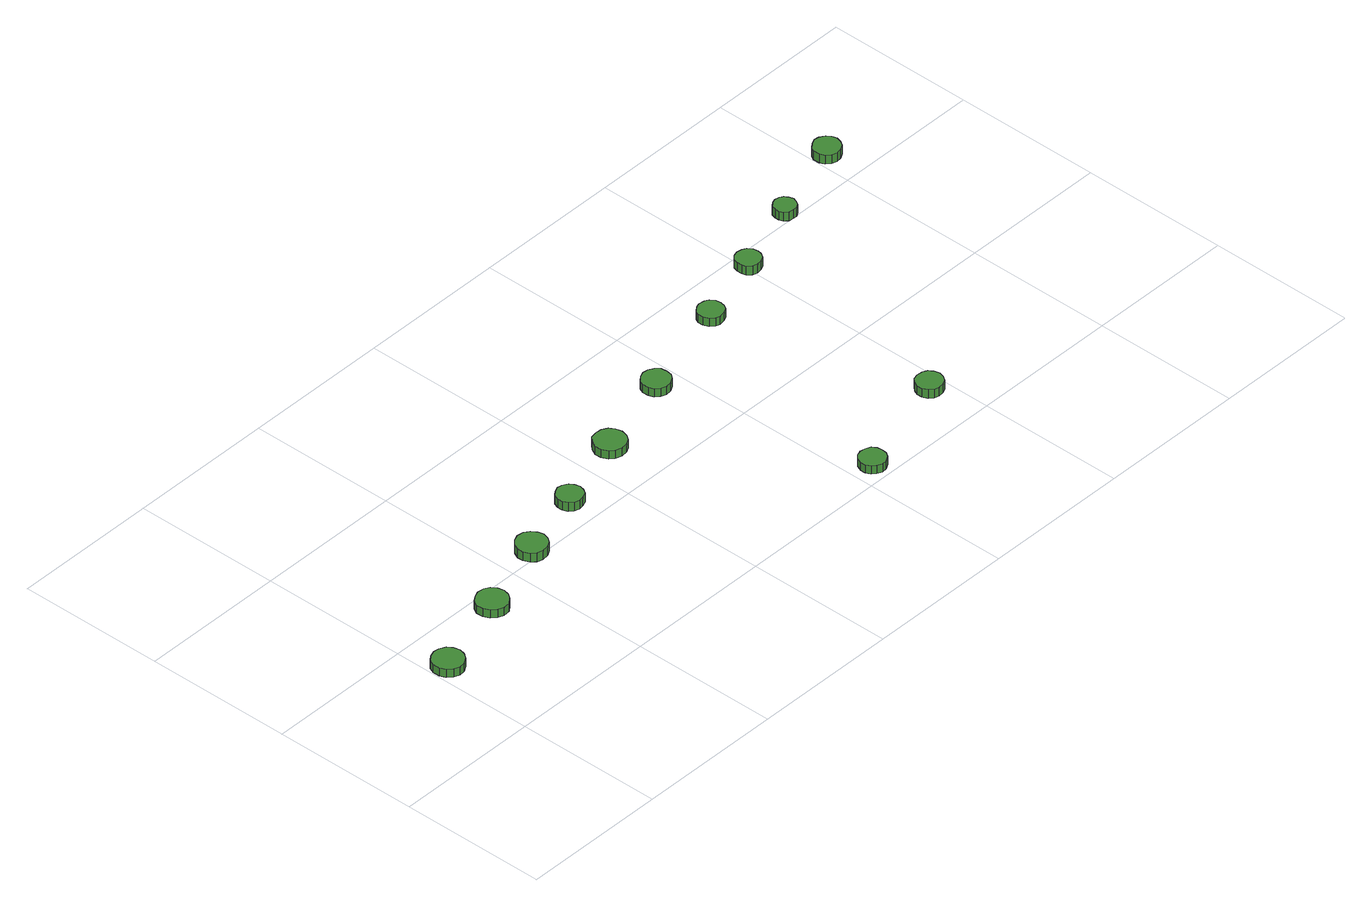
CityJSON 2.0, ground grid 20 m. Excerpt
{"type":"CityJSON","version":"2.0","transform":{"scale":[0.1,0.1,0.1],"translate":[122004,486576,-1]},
"CityObjects":{
"tree1":{"type":"SolitaryVegetationObject","attributes":{"function":"something"},"geometry":[{"type":"MultiSurface","lod":"1","boundaries":[[[0,1,2,3,4,5,6,7,8,9,10,11,12,13,14]],[[15,16,17,18,19,20,21,22,23,24,25,26,27,28,29]],[[0,29,28,1]],[[1,28,27,2]],[[2,27,26,3]],[[3,26,25,4]],[[4,25,24,5]],[[5,24,23,6]],[[6,23,22,7]],[[7,22,21,8]],[[8,21,20,9]],[[9,20,19,10]],[[10,19,18,11]],[[11,18,17,12]],[[12,17,16,13]],[[13,16,15,14]],[[14,15,29,0]]]}]},
"tree2":{"type":"SolitaryVegetationObject","attributes":{"function":"something"},"geometry":[{"type":"MultiSurface","lod":"1","boundaries":[[[30,31,32,33,34,35,36,37,38,39,40,41,42,43,44]],[[45,46,47,48,49,50,51,52,53,54,55,56,57,58,59]],[[30,59,58,31]],[[31,58,57,32]],[[32,57,56,33]],[[33,56,55,34]],[[34,55,54,35]],[[35,54,53,36]],[[36,53,52,37]],[[37,52,51,38]],[[38,51,50,39]],[[39,50,49,40]],[[40,49,48,41]],[[41,48,47,42]],[[42,47,46,43]],[[43,46,45,44]],[[44,45,59,30]]]}]},
"tree3":{"type":"SolitaryVegetationObject","attributes":{"function":"something"},"geometry":[{"type":"MultiSurface","lod":"1","boundaries":[[[60,61,62,63,64,65,66,67,68,69,70,71,72,73,74]],[[75,76,77,78,79,80,81,82,83,84,85,86,87,88,89]],[[60,89,88,61]],[[61,88,87,62]],[[62,87,86,63]],[[63,86,85,64]],[[64,85,84,65]],[[65,84,83,66]],[[66,83,82,67]],[[67,82,81,68]],[[68,81,80,69]],[[69,80,79,70]],[[70,79,78,71]],[[71,78,77,72]],[[72,77,76,73]],[[73,76,75,74]],[[74,75,89,60]]]}]},
"tree4":{"type":"SolitaryVegetationObject","attributes":{"function":"something"},"geometry":[{"type":"MultiSurface","lod":"1","boundaries":[[[90,91,92,93,94,95,96,97,98,99,100,101,102,103,104]],[[105,106,107,108,109,110,111,112,113,114,115,116,117,118,119]],[[90,119,118,91]],[[91,118,117,92]],[[92,117,116,93]],[[93,116,115,94]],[[94,115,114,95]],[[95,114,113,96]],[[96,113,112,97]],[[97,112,111,98]],[[98,111,110,99]],[[99,110,109,100]],[[100,109,108,101]],[[101,108,107,102]],[[102,107,106,103]],[[103,106,105,104]],[[104,105,119,90]]]}]},
"tree5":{"type":"SolitaryVegetationObject","attributes":{"function":"something"},"geometry":[{"type":"MultiSurface","lod":"1","boundaries":[[[120,121,122,123,124,125,126,127,128,129,130,131,132,133,134]],[[135,136,137,138,139,140,141,142,143,144,145,146,147,148,149]],[[120,149,148,121]],[[121,148,147,122]],[[122,147,146,123]],[[123,146,145,124]],[[124,145,144,125]],[[125,144,143,126]],[[126,143,142,127]],[[127,142,141,128]],[[128,141,140,129]],[[129,140,139,130]],[[130,139,138,131]],[[131,138,137,132]],[[132,137,136,133]],[[133,136,135,134]],[[134,135,149,120]]]}]},
"tree6":{"type":"SolitaryVegetationObject","attributes":{"function":"something"},"geometry":[{"type":"MultiSurface","lod":"1","boundaries":[[[150,151,152,153,154,155,156,157,158,159,160,161,162,163,164]],[[165,166,167,168,169,170,171,172,173,174,175,176,177,178,179]],[[150,179,178,151]],[[151,178,177,152]],[[152,177,176,153]],[[153,176,175,154]],[[154,175,174,155]],[[155,174,173,156]],[[156,173,172,157]],[[157,172,171,158]],[[158,171,170,159]],[[159,170,169,160]],[[160,169,168,161]],[[161,168,167,162]],[[162,167,166,163]],[[163,166,165,164]],[[164,165,179,150]]]}]},
"tree7":{"type":"SolitaryVegetationObject","attributes":{"function":"something"},"geometry":[{"type":"MultiSurface","lod":"1","boundaries":[[[180,181,182,183,184,185,186,187,188,189,190,191,192,193,194]],[[195,196,197,198,199,200,201,202,203,204,205,206,207,208,209]],[[180,209,208,181]],[[181,208,207,182]],[[182,207,206,183]],[[183,206,205,184]],[[184,205,204,185]],[[185,204,203,186]],[[186,203,202,187]],[[187,202,201,188]],[[188,201,200,189]],[[189,200,199,190]],[[190,199,198,191]],[[191,198,197,192]],[[192,197,196,193]],[[193,196,195,194]],[[194,195,209,180]]]}]},
"tree8":{"type":"SolitaryVegetationObject","attributes":{"function":"something"},"geometry":[{"type":"MultiSurface","lod":"1","boundaries":[[[210,211,212,213,214,215,216,217,218,219,220,221,222,223,224]],[[225,226,227,228,229,230,231,232,233,234,235,236,237,238,239]],[[210,239,238,211]],[[211,238,237,212]],[[212,237,236,213]],[[213,236,235,214]],[[214,235,234,215]],[[215,234,233,216]],[[216,233,232,217]],[[217,232,231,218]],[[218,231,230,219]],[[219,230,229,220]],[[220,229,228,221]],[[221,228,227,222]],[[222,227,226,223]],[[223,226,225,224]],[[224,225,239,210]]]}]},
"tree9":{"type":"SolitaryVegetationObject","attributes":{"function":"something"},"geometry":[{"type":"MultiSurface","lod":"1","boundaries":[[[240,241,242,243,244,245,246,247,248,249,250,251,252,253,254]],[[255,256,257,258,259,260,261,262,263,264,265,266,267,268,269]],[[240,269,268,241]],[[241,268,267,242]],[[242,267,266,243]],[[243,266,265,244]],[[244,265,264,245]],[[245,264,263,246]],[[246,263,262,247]],[[247,262,261,248]],[[248,261,260,249]],[[249,260,259,250]],[[250,259,258,251]],[[251,258,257,252]],[[252,257,256,253]],[[253,256,255,254]],[[254,255,269,240]]]}]},
"tree10":{"type":"SolitaryVegetationObject","attributes":{"function":"something"},"geometry":[{"type":"MultiSurface","lod":"1","boundaries":[[[270,271,272,273,274,275,276,277,278,279,280,281,282,283,284]],[[285,286,287,288,289,290,291,292,293,294,295,296,297,298,299]],[[270,299,298,271]],[[271,298,297,272]],[[272,297,296,273]],[[273,296,295,274]],[[274,295,294,275]],[[275,294,293,276]],[[276,293,292,277]],[[277,292,291,278]],[[278,291,290,279]],[[279,290,289,280]],[[280,289,288,281]],[[281,288,287,282]],[[282,287,286,283]],[[283,286,285,284]],[[284,285,299,270]]]}]},
"tree11":{"type":"SolitaryVegetationObject","attributes":{"function":"something"},"geometry":[{"type":"MultiSurface","lod":"1","boundaries":[[[300,301,302,303,304,305,306,307,308,309,310,311,312,313,314]],[[315,316,317,318,319,320,321,322,323,324,325,326,327,328,329]],[[300,329,328,301]],[[301,328,327,302]],[[302,327,326,303]],[[303,326,325,304]],[[304,325,324,305]],[[305,324,323,306]],[[306,323,322,307]],[[307,322,321,308]],[[308,321,320,309]],[[309,320,319,310]],[[310,319,318,311]],[[311,318,317,312]],[[312,317,316,313]],[[313,316,315,314]],[[314,315,329,300]]]}]},
"tree12":{"type":"SolitaryVegetationObject","attributes":{"function":"something"},"geometry":[{"type":"MultiSurface","lod":"1","boundaries":[[[330,331,332,333,334,335,336,337,338,339,340,341,342,343,344]],[[345,346,347,348,349,350,351,352,353,354,355,356,357,358,359]],[[330,359,358,331]],[[331,358,357,332]],[[332,357,356,333]],[[333,356,355,334]],[[334,355,354,335]],[[335,354,353,336]],[[336,353,352,337]],[[337,352,351,338]],[[338,351,350,339]],[[339,350,349,340]],[[340,349,348,341]],[[341,348,347,342]],[[342,347,346,343]],[[343,346,345,344]],[[344,345,359,330]]]}]}
},
"vertices":[
[44,141,17],[42,150,17],[37,157,17],[29,161,17],[21,162,17],[13,159,17],[6,154,17],[3,146,17],[3,137,17],[6,129,17],[13,123,17],[21,120,17],[29,121,17],[37,126,17],[42,133,17],[42,133,5],[37,126,5],[29,121,5],[21,120,5],[13,123,5],[6,129,5],[3,137,5],[3,146,5],[6,154,5],[13,159,5],[21,162,5],[29,161,5],[37,157,5],[42,150,5],[44,141,5],
[160,177,17],[158,186,17],[153,193,17],[146,197,17],[137,198,17],[129,195,17],[122,190,17],[118,182,17],[118,173,17],[122,165,17],[129,159,17],[137,156,17],[146,157,17],[153,162,17],[158,169,17],[158,169,5],[153,162,5],[146,157,5],[137,156,5],[129,159,5],[122,165,5],[118,173,5],[118,182,5],[122,190,5],[129,195,5],[137,198,5],[146,197,5],[153,193,5],[158,186,5],[160,177,5],
[267,212,18],[265,220,18],[260,227,18],[253,232,18],[244,233,18],[236,230,18],[230,224,18],[226,216,18],[226,208,18],[230,200,18],[236,194,18],[244,192,18],[253,193,18],[260,197,18],[265,204,18],[265,204,5],[260,197,5],[253,193,5],[244,192,5],[236,194,5],[230,200,5],[226,208,5],[226,216,5],[230,224,5],[236,230,5],[244,233,5],[253,232,5],[260,227,5],[265,220,5],[267,212,5],
[361,240,18],[359,247,18],[355,253,18],[348,257,18],[341,258,18],[334,255,18],[329,251,18],[326,244,18],[326,237,18],[329,230,18],[334,225,18],[341,223,18],[348,224,18],[355,227,18],[359,233,18],[359,233,5],[355,227,5],[348,224,5],[341,223,5],[334,225,5],[329,230,5],[326,237,5],[326,244,5],[329,251,5],[334,255,5],[341,258,5],[348,257,5],[355,253,5],[359,247,5],[361,240,5],
[470,273,17],[468,282,17],[463,289,17],[456,293,17],[447,294,17],[438,292,17],[432,286,17],[428,277,17],[428,269,17],[432,260,17],[438,255,17],[447,252,17],[456,253,17],[463,257,17],[468,264,17],[468,264,5],[463,257,5],[456,253,5],[447,252,5],[438,255,5],[432,260,5],[428,269,5],[428,277,5],[432,286,5],[438,292,5],[447,294,5],[456,293,5],[463,289,5],[468,282,5],[470,273,5],
[647,25,18],[646,32,18],[642,38,18],[635,41,18],[628,42,18],[621,40,18],[616,35,18],[613,28,18],[613,21,18],[616,14,18],[621,10,18],[628,7,18],[635,8,18],[642,12,18],[646,18,18],[646,18,6],[642,12,6],[635,8,6],[628,7,6],[621,10,6],[616,14,6],[613,21,6],[613,28,6],[616,35,6],[621,40,6],[628,42,6],[635,41,6],[642,38,6],[646,32,6],[647,25,6],
[587,309,17],[586,317,17],[581,323,17],[574,327,17],[566,328,17],[559,325,17],[553,320,17],[550,313,17],[550,305,17],[553,298,17],[559,293,17],[566,290,17],[574,291,17],[581,295,17],[586,301,17],[586,301,5],[581,295,5],[574,291,5],[566,290,5],[559,293,5],[553,298,5],[550,305,5],[550,313,5],[553,320,5],[559,325,5],[566,328,5],[574,327,5],[581,323,5],[586,317,5],[587,309,5],
[797,71,18],[795,78,18],[791,84,18],[785,87,18],[777,88,18],[770,86,18],[765,81,18],[762,74,18],[762,67,18],[765,60,18],[770,55,18],[777,53,18],[785,54,18],[791,57,18],[795,63,18],[795,63,5],[791,57,5],[785,54,5],[777,53,5],[770,55,5],[765,60,5],[762,67,5],[762,74,5],[765,81,5],[770,86,5],[777,88,5],[785,87,5],[791,84,5],[795,78,5],[797,71,5],
[723,348,17],[722,355,17],[718,361,17],[712,364,17],[704,365,17],[698,363,17],[692,358,17],[689,352,17],[689,345,17],[692,338,17],[698,333,17],[704,331,17],[712,332,17],[718,335,17],[722,341,17],[722,341,5],[718,335,5],[712,332,5],[704,331,5],[698,333,5],[692,338,5],[689,345,5],[689,352,5],[692,358,5],[698,363,5],[704,365,5],[712,364,5],[718,361,5],[722,355,5],[723,348,5],
[820,377,20],[819,384,20],[815,390,20],[809,393,20],[802,394,20],[795,392,20],[790,387,20],[788,381,20],[788,374,20],[790,368,20],[795,363,20],[802,361,20],[809,362,20],[815,365,20],[819,371,20],[819,371,7],[815,365,7],[809,362,7],[802,361,7],[795,363,7],[790,368,7],[788,374,7],[788,381,7],[790,387,7],[795,392,7],[802,394,7],[809,393,7],[815,390,7],[819,384,7],[820,377,7],
[917,409,23],[915,415,23],[912,420,23],[907,423,23],[901,424,23],[895,422,23],[890,418,23],[888,412,23],[888,406,23],[890,401,23],[895,396,23],[901,395,23],[907,395,23],[912,398,23],[915,403,23],[915,403,10],[912,398,10],[907,395,10],[901,395,10],[895,396,10],[890,401,10],[888,406,10],[888,412,10],[890,418,10],[895,422,10],[901,424,10],[907,423,10],[912,420,10],[915,415,10],[917,409,10],
[1030,443,27],[1028,450,27],[1024,456,27],[1017,460,27],[1010,461,27],[1003,458,27],[997,453,27],[994,447,27],[994,439,27],[997,432,27],[1003,427,27],[1010,425,27],[1017,426,27],[1024,430,27],[1028,436,27],[1028,436,14],[1024,430,14],[1017,426,14],[1010,425,14],[1003,427,14],[997,432,14],[994,439,14],[994,447,14],[997,453,14],[1003,458,14],[1010,461,14],[1017,460,14],[1024,456,14],[1028,450,14],[1030,443,14]
]}
